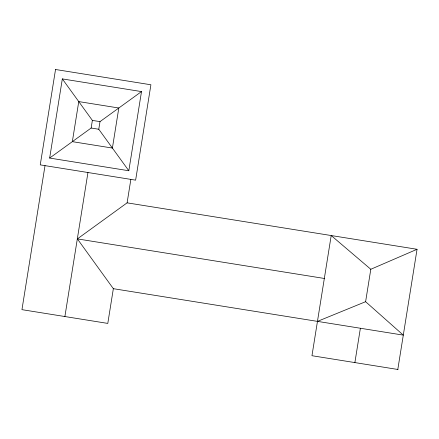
<?xml version="1.0" encoding="UTF-8"?>
<svg xmlns="http://www.w3.org/2000/svg" width="439" height="439" viewBox="0 0 439 439"><rect width="100%" height="100%" fill="white"/><g stroke="black" fill="none" stroke-linecap="round" stroke-linejoin="round"><path stroke-width="0.66" d="M45.025 165.607L21.95 309.66L107.791 323.411L113.35 288.686L77.374 238.898L127.101 202.845L130.871 179.326M49.656 158.067L62.333 78.905L141.501 91.586L128.819 170.749L49.656 158.067L91.153 128.029L98.78 129.253L128.819 170.749M91.153 128.029L92.371 120.401L62.333 78.905M64.89 316.541L87.965 172.483M98.78 129.253L100.004 121.625L141.501 91.586M354.882 362.587L360.381 328.251M113.35 288.686L403.298 335.127L365.61 301.697L370.807 269.272L417.05 249.286L397.8 369.462M317.463 321.375L365.61 301.697M92.371 120.401L100.004 121.625M127.101 202.845L417.05 249.286M77.374 238.898L324.333 278.458M398.041 369.501L311.959 355.711L331.209 235.534L370.807 269.272M55.528 69.499L40.251 164.877L135.629 180.155L150.906 84.776L55.528 69.499M78.757 101.59L72.342 141.649L112.4 148.064L118.815 108.005L78.757 101.59"/></g></svg>
